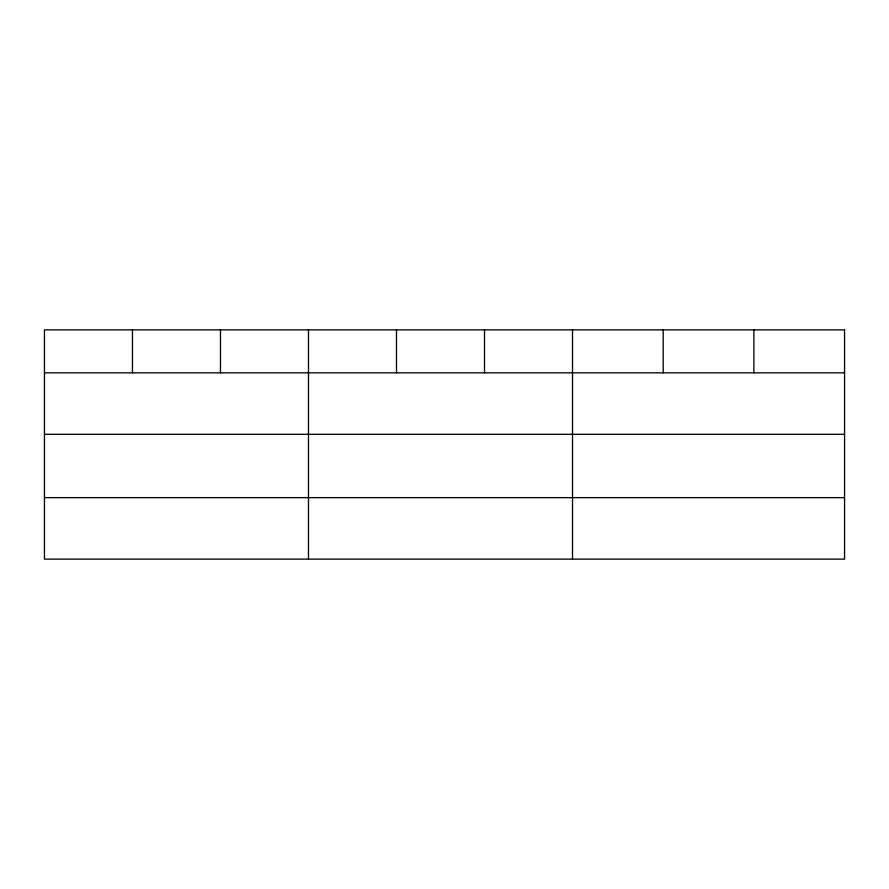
<?xml version="1.0" encoding="UTF-8"?>
<svg xmlns="http://www.w3.org/2000/svg" width="889" height="889" viewBox="0 0 889 889"><rect width="100%" height="100%" fill="white"/><g stroke="black" fill="none" stroke-linecap="round" stroke-linejoin="round"><path stroke-width="1.33" d="M44.45 372.835L844.55 372.835M44.45 434.31L844.55 434.31M44.45 497.651L844.55 497.651M753.872 329.875L753.872 372.835M663.194 329.875L663.194 372.835M572.516 329.875L572.516 559.125M484.505 329.875L484.505 372.835M396.494 329.875L396.494 372.835M308.483 329.875L308.483 559.125M220.472 329.875L220.472 372.835M132.461 329.875L132.461 372.835M844.55 329.875L44.45 329.875L44.45 559.125L844.55 559.125L844.55 329.875"/></g></svg>
